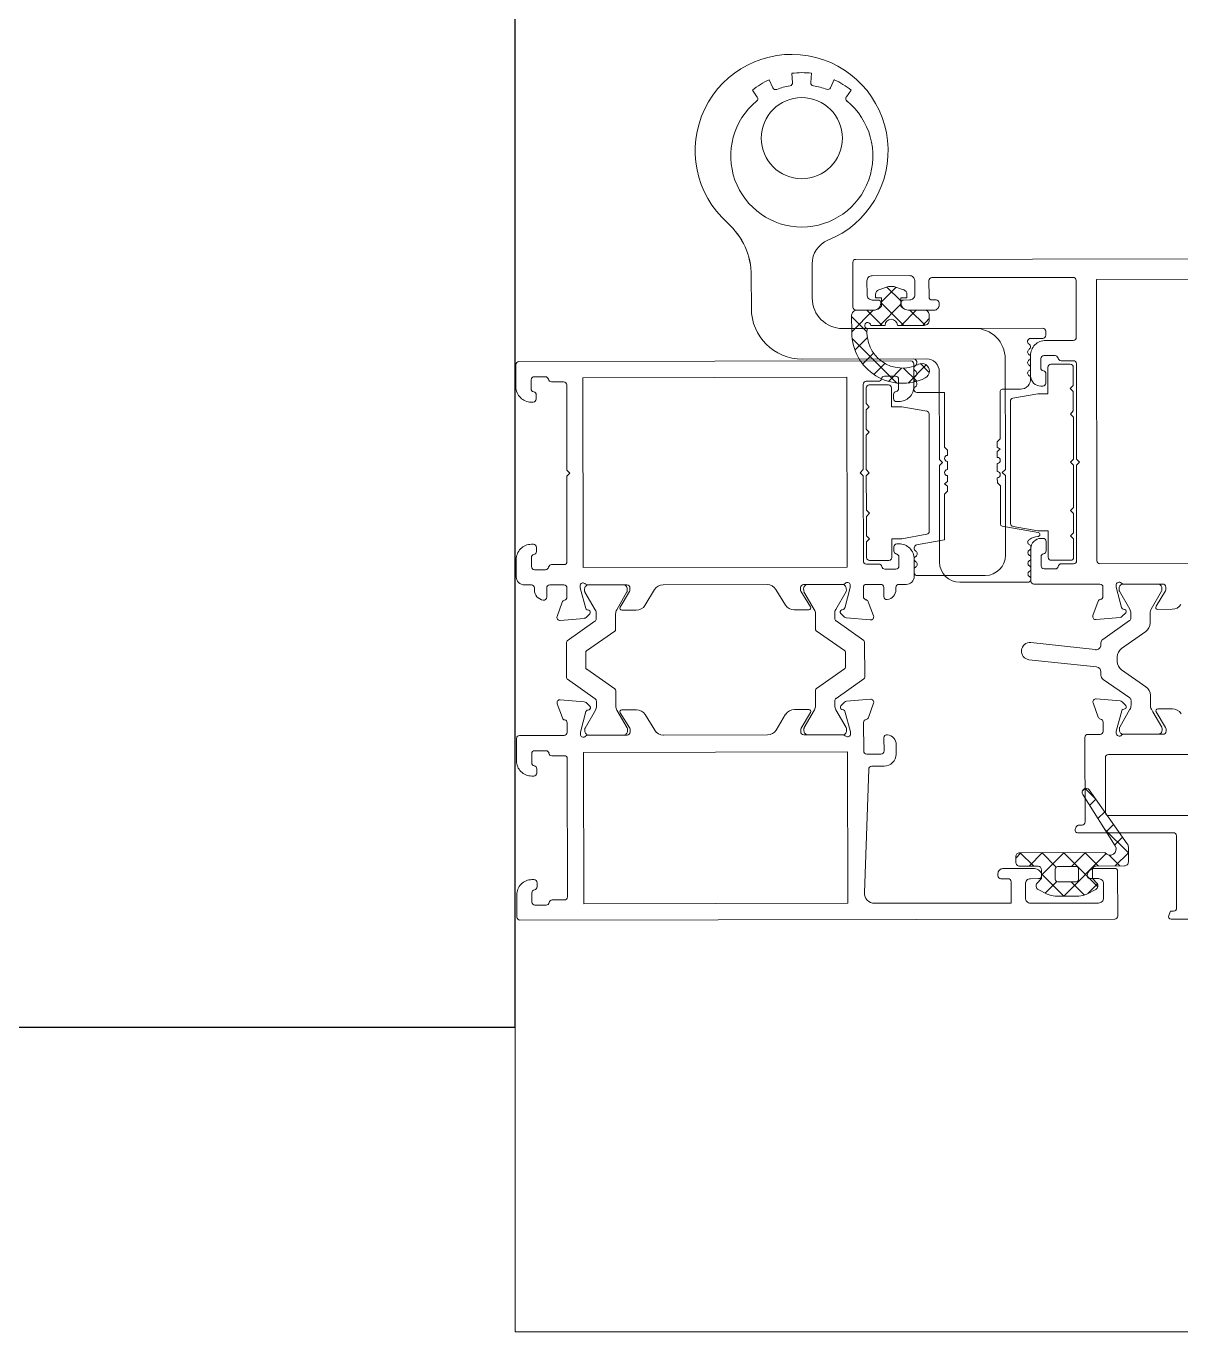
# Model space of a CAD drawing. Header units: centimetres. Extents: x 118932 to 154602, y -32682 to -23521.
# Drawn here: x 138415.72 to 138427.09, y -25117.33 to -25104.47 of the extents above; entities that cross this region are included whole.
import ezdxf

# ---------------------------------------------------------------- set-up
doc = ezdxf.new("R2010")
doc.units = ezdxf.units.CM
doc.header["$LTSCALE"] = 50
doc.header["$MEASUREMENT"] = 0
for name, color, linetype, lineweight, true_color in [('GEN_02_TF_Pencere', 7, 'Continuous', 9, 0x6093ac), ('GEN_05_ML_Mermer', 7, 'Continuous', 9, 0x9d8692), ('KALACAK DUVARLAR', 7, 'Continuous', 30, 0x005387)]:
    doc.layers.add(name, color=color, linetype=linetype, lineweight=lineweight, true_color=true_color)

# ---------------------------------------------------------------- blocks, each defined once
blk = doc.blocks.new('YIKILACAK DUVARLAR LEVEL 0 D BLOK')
at = {"layer": 'KALACAK DUVARLAR', "elevation": 0}
blk.add_lwpolyline([(27.185, 36.377), (27.185, 51.377), (-352.297, 51.377), (-352.297, 36.377)], close=True, dxfattribs=at)
blk = doc.blocks.new('P12')
at = {"layer": 'GEN_02_TF_Pencere', "ltscale": 0.5, "extrusion": (0, 0, -1)}
for p, q in [((63382.366, 12336.415, 0), (63374.521, 12336.403, 0)), ((63382.366, 12336.415, 0), (63382.366, 12336.415, 0)), ((63388.78, 12336.426, 0), (63382.921, 12336.416, 0)), ((63388.78, 12336.426, 0), (63388.78, 12336.426, 0)), ((63388.811, 12336.177, 0), (63388.81, 12336.396, 0)), ((63382.312, 12335.595, 0), (63382.311, 12336.307, 0)), ((63382.341, 12336.337, 0), (63382.371, 12336.337, 0)), ((63382.371, 12336.337, 0), (63382.389, 12336.381, 0)), ((63382.891, 12336.386, 0), (63382.892, 12335.946, 0)), ((63385.551, 12336.26, 0), (63388.151, 12336.265, 0)), ((63388.151, 12336.265, 0), (63388.153, 12334.775, 0)), ((63388.52, 12336.277, 0), (63388.63, 12336.277, 0)), ((63383.422, 12336.188, 0), (63383.007, 12335.772, 0)), ((63383.031, 12336.066, 0), (63383.031, 12336.206, 0)), ((63383.081, 12336.257, 0), (63383.751, 12336.258, 0)), ((63383.185, 12336.163, 0), (63383.091, 12336.068, 0)), ((63383.108, 12336.123, 0), (63383.196, 12336.169, 0)), ((63383.351, 12336.048, 0), (63383.22, 12336.179, 0)), ((63383.276, 12336.188, 0), (63383.506, 12336.188, 0)), ((63383.641, 12335.971, 0), (63383.423, 12336.188, 0)), ((63383.605, 12336.159, 0), (63383.492, 12336.046, 0)), ((63383.585, 12336.169, 0), (63383.674, 12336.124, 0)), ((63383.801, 12336.208, 0), (63383.801, 12336.068, 0)), ((63383.941, 12336.258, 0), (63385.287, 12336.26, 0)), ((63383.941, 12336.048, 0), (63383.941, 12336.258, 0)), ((63385.387, 12336.156, 0), (63385.344, 12334.939, 0)), ((63385.551, 12336.26, 0), (63385.551, 12336.26, 0)), ((63385.553, 12334.77, 0), (63385.551, 12336.26, 0)), ((63388.313, 12334.837, 0), (63388.311, 12336.197, 0)), ((63388.341, 12336.227, 0), (63388.461, 12336.227, 0)), ((63388.661, 12336.247, 0), (63388.661, 12336.157, 0)), ((63383.161, 12336.017, 0), (63383.081, 12336.017, 0)), ((63383.426, 12335.761, 0), (63383.087, 12336.099, 0)), ((63383.137, 12336.018, 0), (63383.097, 12336.06, 0)), ((63383.141, 12335.928, 0), (63383.141, 12336.008, 0)), ((63383.276, 12336.023, 0), (63383.276, 12335.923, 0)), ((63383.481, 12336.048, 0), (63383.301, 12336.048, 0)), ((63383.506, 12335.923, 0), (63383.506, 12336.023, 0)), ((63383.641, 12336.009, 0), (63383.641, 12335.929, 0)), ((63383.685, 12336.061, 0), (63383.645, 12336.019, 0)), ((63383.751, 12336.018, 0), (63383.671, 12336.017, 0)), ((63384.041, 12336.018, 0), (63383.971, 12336.018, 0)), ((63388.611, 12336.098, 0), (63388.611, 12336.057, 0)), ((63388.641, 12336.027, 0), (63388.661, 12336.027, 0)), ((63382.915, 12335.892, 0), (63382.786, 12335.763, 0)), ((63382.826, 12335.892, 0), (63383.106, 12335.893, 0)), ((63382.976, 12335.786, 0), (63382.87, 12335.892, 0)), ((63382.922, 12335.916, 0), (63383.122, 12335.917, 0)), ((63383.214, 12335.761, 0), (63383.082, 12335.893, 0)), ((63383.345, 12335.898, 0), (63383.208, 12335.761, 0)), ((63383.301, 12335.898, 0), (63383.481, 12335.898, 0)), ((63383.301, 12335.898, 0), (63383.301, 12335.898, 0)), ((63383.641, 12335.983, 0), (63383.432, 12335.774, 0)), ((63383.638, 12335.761, 0), (63383.496, 12335.903, 0)), ((63383.764, 12335.894, 0), (63383.632, 12335.761, 0)), ((63383.676, 12335.894, 0), (63383.856, 12335.894, 0)), ((63383.712, 12335.918, 0), (63384.022, 12335.918, 0)), ((63383.851, 12335.762, 0), (63383.718, 12335.894, 0)), ((63384.071, 12335.968, 0), (63384.071, 12335.988, 0)), ((63382.786, 12335.707, 0), (63382.786, 12335.852, 0)), ((63383.021, 12335.53, 0), (63382.786, 12335.764, 0)), ((63383.856, 12335.762, 0), (63383.017, 12335.76, 0)), ((63383.432, 12335.774, 0), (63383.42, 12335.761, 0)), ((63383.896, 12335.814, 0), (63383.844, 12335.762, 0)), ((63383.856, 12335.762, 0), (63383.856, 12335.762, 0)), ((63383.896, 12335.854, 0), (63383.896, 12335.802, 0)), ((63383.172, 12335.142, 0), (63382.798, 12335.675, 0)), ((63382.922, 12335.686, 0), (63382.845, 12335.609, 0)), ((63382.917, 12335.694, 0), (63383.236, 12335.19, 0)), ((63383.287, 12335.567, 0), (63382.342, 12335.565, 0)), ((63383.004, 12335.556, 0), (63382.932, 12335.484, 0)), ((63383.3, 12335.507, 0), (63383.31, 12335.532, 0)), ((63382.142, 12335.395, 0), (63382.982, 12335.396, 0)), ((63383.012, 12335.366, 0), (63383.013, 12334.826, 0)), ((63383.086, 12335.426, 0), (63383.019, 12335.359, 0)), ((63383.214, 12334.627, 0), (63383.212, 12335.459, 0)), ((63383.242, 12335.489, 0), (63383.272, 12335.489, 0)), ((63383.168, 12335.296, 0), (63383.107, 12335.235, 0)), ((63383.211, 12335.129, 0), (63383.112, 12335.227, 0)), ((63383.241, 12335.156, 0), (63383.214, 12335.13, 0)), ((63388.613, 12334.977, 0), (63388.613, 12334.936, 0)), ((63388.662, 12335.007, 0), (63388.642, 12335.007, 0)), ((63385.314, 12334.91, 0), (63385.193, 12334.91, 0)), ((63388.663, 12334.877, 0), (63388.663, 12334.787, 0)), ((63388.813, 12334.637, 0), (63388.813, 12334.857, 0)), ((63382.983, 12334.796, 0), (63377.423, 12334.788, 0)), ((63385.073, 12334.79, 0), (63385.073, 12334.699, 0)), ((63385.194, 12334.63, 0), (63385.193, 12334.76, 0)), ((63385.223, 12334.79, 0), (63385.363, 12334.79, 0)), ((63385.393, 12334.76, 0), (63385.394, 12334.479, 0)), ((63388.153, 12334.775, 0), (63385.553, 12334.77, 0)), ((63388.464, 12334.807, 0), (63388.343, 12334.807, 0)), ((63388.633, 12334.757, 0), (63388.523, 12334.757, 0)), ((63382.445, 12334.596, 0), (63382.832, 12334.596, 0)), ((63382.495, 12334.596, 0), (63382.835, 12334.596, 0)), ((63383.065, 12334.597, 0), (63383.184, 12334.597, 0)), ((63385.524, 12334.57, 0), (63385.524, 12334.6, 0)), ((63385.597, 12334.601, 0), (63385.984, 12334.601, 0)), ((63385.602, 12334.601, 0), (63385.942, 12334.601, 0)), ((63386.341, 12334.602, 0), (63387.367, 12334.603, 0)), ((63387.724, 12334.604, 0), (63388.111, 12334.604, 0)), ((63387.76, 12334.604, 0), (63388.1, 12334.604, 0)), ((63388.184, 12334.605, 0), (63388.184, 12334.575, 0)), ((63388.344, 12334.607, 0), (63388.783, 12334.607, 0)), ((63382.415, 12334.544, 0), (63382.415, 12334.565, 0)), ((63382.513, 12334.376, 0), (63382.42, 12334.528, 0)), ((63382.455, 12334.535, 0), (63382.455, 12334.556, 0)), ((63382.545, 12334.375, 0), (63382.458, 12334.525, 0)), ((63382.872, 12334.526, 0), (63382.771, 12334.349, 0)), ((63382.905, 12334.566, 0), (63382.851, 12334.364, 0)), ((63382.875, 12334.556, 0), (63382.875, 12334.536, 0)), ((63382.905, 12334.584, 0), (63382.905, 12334.566, 0)), ((63383.035, 12334.475, 0), (63383.035, 12334.566, 0)), ((63385.578, 12334.368, 0), (63385.524, 12334.57, 0)), ((63385.562, 12334.54, 0), (63385.562, 12334.56, 0)), ((63385.667, 12334.354, 0), (63385.565, 12334.53, 0)), ((63385.98, 12334.53, 0), (63385.878, 12334.354, 0)), ((63386.009, 12334.534, 0), (63385.917, 12334.381, 0)), ((63385.982, 12334.561, 0), (63385.982, 12334.54, 0)), ((63386.014, 12334.571, 0), (63386.014, 12334.55, 0)), ((63386.162, 12334.399, 0), (63386.256, 12334.554, 0)), ((63387.452, 12334.556, 0), (63387.546, 12334.401, 0)), ((63387.694, 12334.552, 0), (63387.694, 12334.574, 0)), ((63387.791, 12334.384, 0), (63387.698, 12334.537, 0)), ((63387.72, 12334.543, 0), (63387.72, 12334.564, 0)), ((63387.825, 12334.357, 0), (63387.723, 12334.533, 0)), ((63388.137, 12334.534, 0), (63388.036, 12334.358, 0)), ((63388.184, 12334.575, 0), (63388.13, 12334.372, 0)), ((63388.14, 12334.565, 0), (63388.14, 12334.544, 0)), ((63388.314, 12334.484, 0), (63388.314, 12334.577, 0)), ((63382.353, 12334.345, 0), (63382.496, 12334.346, 0)), ((63382.56, 12334.349, 0), (63382.545, 12334.375, 0)), ((63382.837, 12334.35, 0), (63382.821, 12334.345, 0)), ((63383.134, 12334.287, 0), (63383.083, 12334.427, 0)), ((63385.347, 12334.43, 0), (63385.296, 12334.29, 0)), ((63385.609, 12334.35, 0), (63385.592, 12334.354, 0)), ((63385.934, 12334.351, 0), (63386.076, 12334.351, 0)), ((63387.632, 12334.354, 0), (63387.774, 12334.354, 0)), ((63388.116, 12334.358, 0), (63388.099, 12334.354, 0)), ((63388.412, 12334.295, 0), (63388.361, 12334.435, 0)), ((63382.57, 12334.211, 0), (63382.57, 12334.309, 0)), ((63382.76, 12334.309, 0), (63382.76, 12334.262, 0)), ((63382.773, 12334.237, 0), (63383.034, 12334.055, 0)), ((63382.812, 12334.312, 0), (63382.848, 12334.276, 0)), ((63382.867, 12334.267, 0), (63383.103, 12334.247, 0)), ((63385.327, 12334.25, 0), (63385.563, 12334.271, 0)), ((63385.392, 12334.05, 0), (63385.665, 12334.242, 0)), ((63385.582, 12334.28, 0), (63385.618, 12334.316, 0)), ((63385.678, 12334.266, 0), (63385.678, 12334.314, 0)), ((63385.868, 12334.314, 0), (63385.868, 12334.162, 0)), ((63387.836, 12334.166, 0), (63387.835, 12334.317, 0)), ((63388.025, 12334.318, 0), (63388.026, 12334.27, 0)), ((63388.038, 12334.245, 0), (63388.312, 12334.054, 0)), ((63388.038, 12334.245, 0), (63388.038, 12334.245, 0)), ((63388.09, 12334.32, 0), (63388.127, 12334.284, 0)), ((63388.145, 12334.275, 0), (63388.382, 12334.255, 0)), ((63382.853, 12333.961, 0), (63382.613, 12334.129, 0)), ((63385.859, 12334.146, 0), (63385.582, 12333.951, 0)), ((63388.122, 12333.955, 0), (63387.844, 12334.149, 0)), ((63383.056, 12334.014, 0), (63383.056, 12333.982, 0)), ((63385.384, 12333.687, 0), (63385.383, 12334.033, 0)), ((63388.321, 12334.038, 0), (63388.321, 12333.692, 0)), ((63382.896, 12333.833, 0), (63382.896, 12333.879, 0)), ((63383.1, 12333.933, 0), (63383.766, 12333.861, 0)), ((63385.573, 12333.935, 0), (63385.574, 12333.786, 0)), ((63388.131, 12333.79, 0), (63388.131, 12333.939, 0)), ((63382.614, 12333.583, 0), (63382.854, 12333.751, 0)), ((63382.854, 12333.751, 0), (63382.854, 12333.751, 0)), ((63383.056, 12333.712, 0), (63383.056, 12333.694, 0)), ((63383.747, 12333.693, 0), (63383.112, 12333.762, 0)), ((63385.582, 12333.77, 0), (63385.86, 12333.576, 0)), ((63387.845, 12333.579, 0), (63388.123, 12333.774, 0)), ((63383.039, 12333.662, 0), (63382.774, 12333.475, 0)), ((63385.392, 12333.671, 0), (63385.384, 12333.687, 0)), ((63385.384, 12333.687, 0), (63385.384, 12333.687, 0)), ((63385.666, 12333.48, 0), (63385.392, 12333.671, 0)), ((63387.837, 12333.411, 0), (63387.837, 12333.563, 0)), ((63388.313, 12333.675, 0), (63388.04, 12333.483, 0)), ((63382.572, 12333.402, 0), (63382.572, 12333.501, 0)), ((63382.762, 12333.451, 0), (63382.762, 12333.403, 0)), ((63382.85, 12333.437, 0), (63382.813, 12333.4, 0)), ((63383.104, 12333.466, 0), (63382.868, 12333.445, 0)), ((63385.564, 12333.45, 0), (63385.328, 12333.47, 0)), ((63385.619, 12333.405, 0), (63385.583, 12333.441, 0)), ((63385.679, 12333.407, 0), (63385.679, 12333.455, 0)), ((63385.869, 12333.559, 0), (63385.869, 12333.408, 0)), ((63388.027, 12333.459, 0), (63388.027, 12333.411, 0)), ((63388.128, 12333.445, 0), (63388.092, 12333.409, 0)), ((63388.383, 12333.475, 0), (63388.147, 12333.454, 0)), ((63388.363, 12333.295, 0), (63388.414, 12333.435, 0)), ((63382.497, 12333.366, 0), (63382.355, 12333.365, 0)), ((63382.422, 12333.183, 0), (63382.514, 12333.335, 0)), ((63382.46, 12333.186, 0), (63382.561, 12333.362, 0)), ((63382.773, 12333.363, 0), (63382.874, 12333.187, 0)), ((63382.822, 12333.367, 0), (63382.839, 12333.362, 0)), ((63382.853, 12333.348, 0), (63382.907, 12333.146, 0)), ((63383.084, 12333.286, 0), (63383.135, 12333.426, 0)), ((63385.297, 12333.43, 0), (63385.348, 12333.29, 0)), ((63385.526, 12333.15, 0), (63385.58, 12333.353, 0)), ((63385.567, 12333.191, 0), (63385.668, 12333.367, 0)), ((63385.594, 12333.367, 0), (63385.61, 12333.371, 0)), ((63385.88, 12333.368, 0), (63385.982, 12333.192, 0)), ((63385.918, 12333.341, 0), (63386.011, 12333.188, 0)), ((63386.078, 12333.371, 0), (63385.935, 12333.371, 0)), ((63386.258, 12333.169, 0), (63386.163, 12333.323, 0)), ((63387.548, 12333.326, 0), (63387.454, 12333.171, 0)), ((63387.776, 12333.374, 0), (63387.633, 12333.374, 0)), ((63387.7, 12333.191, 0), (63387.793, 12333.344, 0)), ((63387.725, 12333.194, 0), (63387.826, 12333.371, 0)), ((63388.038, 12333.371, 0), (63388.14, 12333.195, 0)), ((63388.101, 12333.375, 0), (63388.117, 12333.371, 0)), ((63388.131, 12333.357, 0), (63388.186, 12333.155, 0)), ((63382.457, 12333.156, 0), (63382.457, 12333.176, 0)), ((63382.877, 12333.177, 0), (63382.877, 12333.156, 0)), ((63383.037, 12333.146, 0), (63383.037, 12333.237, 0)), ((63385.196, 12333.15, 0), (63385.196, 12333.24, 0)), ((63385.396, 12333.241, 0), (63385.396, 12333.15, 0)), ((63385.565, 12333.16, 0), (63385.564, 12333.181, 0)), ((63385.984, 12333.182, 0), (63385.985, 12333.161, 0)), ((63387.696, 12333.154, 0), (63387.696, 12333.175, 0)), ((63387.722, 12333.164, 0), (63387.722, 12333.184, 0)), ((63388.142, 12333.185, 0), (63388.142, 12333.165, 0)), ((63388.316, 12333.155, 0), (63388.316, 12333.246, 0)), ((63388.516, 12333.245, 0), (63388.516, 12333.155, 0)), ((63388.636, 12333.155, 0), (63388.636, 12333.176, 0)), ((63382.417, 12333.145, 0), (63382.417, 12333.167, 0)), ((63382.834, 12333.116, 0), (63382.447, 12333.116, 0)), ((63382.837, 12333.116, 0), (63382.497, 12333.116, 0)), ((63382.907, 12333.146, 0), (63382.907, 12333.128, 0)), ((63383.716, 12333.118, 0), (63383.067, 12333.117, 0)), ((63383.747, 12332.768, 0), (63383.746, 12333.088, 0)), ((63384.446, 12333.099, 0), (63383.776, 12333.098, 0)), ((63385.046, 12333.12, 0), (63384.976, 12333.12, 0)), ((63385.076, 12333.17, 0), (63385.076, 12333.15, 0)), ((63385.366, 12333.12, 0), (63385.226, 12333.12, 0)), ((63385.526, 12333.12, 0), (63385.526, 12333.15, 0)), ((63385.986, 12333.121, 0), (63385.599, 12333.121, 0)), ((63385.945, 12333.121, 0), (63385.605, 12333.121, 0)), ((63386.016, 12333.173, 0), (63386.016, 12333.151, 0)), ((63387.369, 12333.123, 0), (63386.343, 12333.122, 0)), ((63388.113, 12333.124, 0), (63387.726, 12333.124, 0)), ((63388.102, 12333.124, 0), (63387.762, 12333.124, 0)), ((63388.186, 12333.155, 0), (63388.186, 12333.125, 0)), ((63388.486, 12333.125, 0), (63388.346, 12333.125, 0)), ((63388.736, 12333.125, 0), (63388.666, 12333.125, 0)), ((63383.506, 12332.967, 0), (63383.616, 12332.967, 0)), ((63383.646, 12332.937, 0), (63383.646, 12332.847, 0)), ((63384.866, 12333.033, 0), (63384.196, 12333.032, 0)), ((63384.896, 12333.039, 0), (63384.896, 12332.869, 0)), ((63384.896, 12332.973, 0), (63384.896, 12333.003, 0)), ((63385.046, 12332.85, 0), (63385.046, 12332.94, 0)), ((63385.076, 12332.97, 0), (63385.186, 12332.97, 0)), ((63385.245, 12332.92, 0), (63385.366, 12332.92, 0)), ((63385.556, 12332.95, 0), (63388.156, 12332.955, 0)), ((63385.559, 12331.08, 0), (63385.556, 12332.95, 0)), ((63388.156, 12332.955, 0), (63388.159, 12331.085, 0)), ((63388.346, 12332.925, 0), (63388.467, 12332.925, 0)), ((63388.526, 12332.975, 0), (63388.636, 12332.975, 0)), ((63388.666, 12332.945, 0), (63388.666, 12332.855, 0)), ((63388.816, 12332.876, 0), (63388.816, 12333.046, 0)), ((63377.226, 12332.907, 0), (63383.066, 12332.917, 0)), ((63383.096, 12332.887, 0), (63383.101, 12330.117, 0)), ((63383.298, 12331.947, 0), (63383.296, 12332.887, 0)), ((63383.326, 12332.917, 0), (63383.447, 12332.917, 0)), ((63383.327, 12332.672, 0), (63383.326, 12332.852, 0)), ((63383.356, 12332.882, 0), (63383.546, 12332.882, 0)), ((63383.576, 12332.852, 0), (63383.577, 12332.592, 0)), ((63383.996, 12332.831, 0), (63383.998, 12332.048, 0)), ((63384.648, 12331.949, 0), (63384.646, 12332.899, 0)), ((63385.097, 12332.75, 0), (63385.096, 12332.791, 0)), ((63385.117, 12332.67, 0), (63385.116, 12332.855, 0)), ((63385.146, 12332.885, 0), (63385.336, 12332.885, 0)), ((63385.366, 12332.855, 0), (63385.367, 12332.7, 0)), ((63385.396, 12332.89, 0), (63385.398, 12332.05, 0)), ((63388.318, 12332.055, 0), (63388.316, 12332.895, 0)), ((63388.616, 12332.796, 0), (63388.617, 12332.755, 0)), ((63383.357, 12332.642, 0), (63383.327, 12332.672, 0)), ((63383.596, 12332.788, 0), (63383.597, 12332.697, 0)), ((63383.627, 12332.667, 0), (63383.647, 12332.667, 0)), ((63384.597, 12332.682, 0), (63384.872, 12332.731, 0)), ((63384.597, 12332.231, 0), (63384.597, 12332.682, 0)), ((63384.771, 12332.626, 0), (63385.017, 12332.67, 0)), ((63384.896, 12332.761, 0), (63384.896, 12332.766, 0)), ((63385.017, 12332.67, 0), (63385.117, 12332.67, 0)), ((63385.047, 12332.72, 0), (63385.067, 12332.72, 0)), ((63385.367, 12332.7, 0), (63385.337, 12332.67, 0)), ((63385.337, 12332.67, 0), (63385.367, 12332.64, 0)), ((63388.647, 12332.725, 0), (63388.667, 12332.725, 0)), ((63383.327, 12332.612, 0), (63383.357, 12332.642, 0)), ((63383.327, 12332.422, 0), (63383.327, 12332.612, 0)), ((63383.577, 12332.592, 0), (63383.677, 12332.593, 0)), ((63383.675, 12332.608, 0), (63384.03, 12332.546, 0)), ((63383.677, 12332.593, 0), (63383.922, 12332.55, 0)), ((63384.749, 12331.442, 0), (63384.747, 12332.597, 0)), ((63385.367, 12332.64, 0), (63385.367, 12332.45, 0)), ((63383.357, 12332.392, 0), (63383.327, 12332.422, 0)), ((63383.947, 12332.52, 0), (63383.948, 12331.918, 0)), ((63384.047, 12332.526, 0), (63384.047, 12332.149, 0)), ((63385.367, 12332.45, 0), (63385.337, 12332.42, 0)), ((63385.337, 12332.42, 0), (63385.367, 12332.39, 0)), ((63383.327, 12332.362, 0), (63383.357, 12332.392, 0)), ((63383.328, 12331.947, 0), (63383.327, 12332.362, 0)), ((63385.367, 12332.39, 0), (63385.368, 12332.05, 0)), ((63384.047, 12332.149, 0), (63384.077, 12332.119, 0)), ((63384.567, 12332.201, 0), (63384.597, 12332.231, 0)), ((63384.567, 12332.151, 0), (63384.567, 12332.201, 0)), ((63384.597, 12332.129, 0), (63384.567, 12332.151, 0)), ((63383.998, 12332.048, 0), (63384.028, 12332.018, 0)), ((63384.028, 12332.018, 0), (63383.998, 12331.988, 0)), ((63384.077, 12332.119, 0), (63384.078, 12332.069, 0)), ((63384.567, 12332.107, 0), (63384.597, 12332.129, 0)), ((63384.568, 12332.049, 0), (63384.567, 12332.107, 0)), ((63385.368, 12332.05, 0), (63385.338, 12332.02, 0)), ((63385.338, 12332.02, 0), (63385.368, 12331.99, 0)), ((63385.398, 12332.05, 0), (63385.428, 12332.02, 0)), ((63385.428, 12332.02, 0), (63385.398, 12331.99, 0)), ((63388.288, 12332.025, 0), (63388.318, 12332.055, 0)), ((63388.318, 12331.995, 0), (63388.288, 12332.025, 0)), ((63383.268, 12331.917, 0), (63383.298, 12331.947, 0)), ((63383.298, 12331.887, 0), (63383.268, 12331.917, 0)), ((63383.358, 12331.917, 0), (63383.328, 12331.947, 0)), ((63383.328, 12331.887, 0), (63383.358, 12331.917, 0)), ((63383.948, 12331.918, 0), (63383.949, 12331.316, 0)), ((63383.998, 12331.988, 0), (63383.999, 12330.898, 0)), ((63384.078, 12332.009, 0), (63384.078, 12331.929, 0)), ((63384.568, 12331.909, 0), (63384.568, 12331.989, 0)), ((63384.618, 12331.919, 0), (63384.648, 12331.949, 0)), ((63384.648, 12331.889, 0), (63384.618, 12331.919, 0)), ((63385.368, 12331.99, 0), (63385.368, 12331.65, 0)), ((63385.398, 12331.99, 0), (63385.399, 12331.15, 0)), ((63388.319, 12331.155, 0), (63388.318, 12331.995, 0)), ((63383.299, 12330.947, 0), (63383.298, 12331.887, 0)), ((63383.328, 12331.472, 0), (63383.328, 12331.887, 0)), ((63384.078, 12331.811, 0), (63384.048, 12331.789, 0)), ((63384.048, 12331.789, 0), (63384.078, 12331.767, 0)), ((63384.078, 12331.869, 0), (63384.078, 12331.811, 0)), ((63384.078, 12331.767, 0), (63384.078, 12331.717, 0)), ((63384.568, 12331.799, 0), (63384.568, 12331.849, 0)), ((63384.598, 12331.769, 0), (63384.568, 12331.799, 0)), ((63384.599, 12331.229, 0), (63384.598, 12331.769, 0)), ((63384.649, 12331.024, 0), (63384.648, 12331.889, 0)), ((63384.078, 12331.717, 0), (63384.048, 12331.687, 0)), ((63384.048, 12331.687, 0), (63384.049, 12331.218, 0)), ((63385.368, 12331.65, 0), (63385.338, 12331.62, 0)), ((63385.338, 12331.62, 0), (63385.368, 12331.59, 0)), ((63385.368, 12331.59, 0), (63385.369, 12331.4, 0)), ((63383.358, 12331.442, 0), (63383.328, 12331.472, 0)), ((63383.329, 12331.412, 0), (63383.358, 12331.442, 0)), ((63383.329, 12331.222, 0), (63383.329, 12331.412, 0)), ((63385.019, 12331.37, 0), (63384.773, 12331.413, 0)), ((63385.369, 12331.4, 0), (63385.339, 12331.37, 0)), ((63383.924, 12331.286, 0), (63383.679, 12331.243, 0)), ((63385.119, 12331.37, 0), (63385.019, 12331.37, 0)), ((63385.069, 12331.32, 0), (63385.049, 12331.32, 0)), ((63385.099, 12331.249, 0), (63385.099, 12331.29, 0)), ((63385.119, 12331.185, 0), (63385.119, 12331.37, 0)), ((63385.339, 12331.37, 0), (63385.369, 12331.34, 0)), ((63385.369, 12331.34, 0), (63385.369, 12331.185, 0)), ((63388.619, 12331.295, 0), (63388.619, 12331.254, 0)), ((63388.669, 12331.325, 0), (63388.649, 12331.325, 0)), ((63383.359, 12331.192, 0), (63383.329, 12331.222, 0)), ((63383.329, 12331.162, 0), (63383.359, 12331.192, 0)), ((63383.329, 12330.982, 0), (63383.329, 12331.162, 0)), ((63383.679, 12331.243, 0), (63383.579, 12331.242, 0)), ((63383.579, 12331.242, 0), (63383.579, 12330.982, 0)), ((63383.599, 12331.137, 0), (63383.599, 12331.047, 0)), ((63383.649, 12331.167, 0), (63383.629, 12331.167, 0)), ((63384.029, 12331.198, 0), (63383.849, 12331.198, 0)), ((63384.869, 12331.229, 0), (63384.599, 12331.229, 0)), ((63384.899, 12331.169, 0), (63384.899, 12330.949, 0)), ((63385.049, 12331.1, 0), (63385.049, 12331.19, 0)), ((63385.339, 12331.155, 0), (63385.149, 12331.155, 0)), ((63385.369, 12331.12, 0), (63385.248, 12331.12, 0)), ((63388.47, 12331.125, 0), (63388.349, 12331.125, 0)), ((63388.669, 12331.195, 0), (63388.669, 12331.105, 0)), ((63388.819, 12330.956, 0), (63388.819, 12331.176, 0)), ((63383.75, 12330.868, 0), (63383.749, 12331.068, 0)), ((63385.189, 12331.07, 0), (63385.079, 12331.07, 0)), ((63388.159, 12331.085, 0), (63385.559, 12331.08, 0)), ((63388.159, 12331.085, 0), (63388.159, 12331.085, 0)), ((63388.639, 12331.075, 0), (63388.529, 12331.075, 0)), ((63383.45, 12330.917, 0), (63383.329, 12330.917, 0)), ((63383.549, 12330.952, 0), (63383.359, 12330.952, 0)), ((63383.62, 12330.867, 0), (63383.51, 12330.867, 0)), ((63383.649, 12330.987, 0), (63383.649, 12330.897, 0)), ((63385.999, 12330.901, 0), (63384.774, 12330.899, 0)), ((63385.999, 12330.901, 0), (63384.906, 12330.9, 0)), ((63384.929, 12330.919, 0), (63388.789, 12330.926, 0)), ((63384.929, 12330.919, 0), (63384.929, 12330.919, 0)), ((63383.301, 12330.127, 0), (63383.3, 12330.687, 0)), ((63383.33, 12330.717, 0), (63383.6, 12330.717, 0)), ((63383.6, 12330.667, 0), (63383.6, 12330.627, 0)), ((63383.75, 12330.698, 0), (63383.63, 12330.697, 0)), ((63385.6, 12330.601, 0), (63383.63, 12330.597, 0)), ((63384.3, 12330.599, 0), (63385.6, 12330.601, 0)), ((63384.65, 12330.369, 0), (63384.65, 12330.349, 0)), ((63384.955, 12330.419, 0), (63384.7, 12330.419, 0)), ((63385.025, 12330.345, 0), (63385.025, 12330.35, 0)), ((63385.225, 12330.35, 0), (63385.225, 12330.345, 0)), ((63385.47, 12330.42, 0), (63385.295, 12330.42, 0)), ((63385.501, 12329.95, 0), (63385.5, 12330.39, 0)), ((63386.501, 12330.082, 0), (63386.5, 12330.402, 0)), ((63386.5, 12330.402, 0), (63386.501, 12330.082, 0)), ((63384.68, 12330.319, 0), (63384.72, 12330.319, 0)), ((63384.75, 12330.289, 0), (63384.751, 12330.129, 0)), ((63384.891, 12330.129, 0), (63384.89, 12330.269, 0)), ((63384.94, 12330.319, 0), (63385, 12330.32, 0)), ((63385.25, 12330.32, 0), (63385.31, 12330.32, 0)), ((63385.36, 12330.27, 0), (63385.361, 12330.13, 0)), ((63385.9, 12330.301, 0), (63385.901, 12329.963, 0)), ((63385.9, 12330.301, 0), (63385.901, 12329.963, 0)), ((63383.101, 12330.117, 0), (63377.151, 12330.107, 0)), ((63383.101, 12330.117, 0), (63383.101, 12330.117, 0)), ((63384.721, 12330.099, 0), (63383.331, 12330.097, 0)), ((63385.311, 12330.08, 0), (63384.941, 12330.079, 0)), ((63377.201, 12329.907, 0), (63385.471, 12329.92, 0)), ((63385.564, 12328.32, 0), (63385.518, 12328.253, 0)), ((63386.49, 12328.255, 0), (63386.443, 12328.321, 0)), ((63385.683, 12328.15, 0), (63385.72, 12328.23, 0)), ((63385.914, 12328.178, 0), (63385.906, 12328.087, 0)), ((63386.102, 12328.088, 0), (63386.094, 12328.179, 0)), ((63386.287, 12328.231, 0), (63386.324, 12328.151, 0))]:
    blk.add_line(p, q, dxfattribs=at)
at = {"layer": 'GEN_02_TF_Pencere', "ltscale": 0.5}
for p, q in [((63384.955, 12331.137, 0), (63384.778, 12330.959, 0)), ((63385.002, 12330.99, 0), (63384.871, 12331.12, 0)), ((63385.15, 12331.121, 0), (63385.02, 12330.99, 0)), ((63385.508, 12330.697, 0), (63385.067, 12331.137, 0)), ((63384.833, 12330.946, 0), (63384.747, 12331.032, 0)), ((63385.294, 12331.053, 0), (63385.186, 12330.944, 0)), ((63385.404, 12330.95, 0), (63385.297, 12330.843, 0)), ((63385.48, 12330.814, 0), (63385.358, 12330.691, 0)), ((63385.511, 12330.633, 0), (63385.299, 12330.419, 0)), ((63385.512, 12330.482, 0), (63385.361, 12330.632, 0)), ((63385.512, 12330.47, 0), (63385.511, 12330.641, 0)), ((63385.511, 12330.641, 0), (63385.511, 12330.641, 0)), ((63384.812, 12330.569, 0), (63384.747, 12330.503, 0)), ((63384.747, 12330.519, 0), (63384.747, 12330.469, 0)), ((63384.938, 12330.419, 0), (63384.788, 12330.568, 0)), ((63385.062, 12330.569, 0), (63384.797, 12330.569, 0)), ((63385.024, 12330.569, 0), (63384.875, 12330.419, 0)), ((63385.217, 12330.352, 0), (63384.999, 12330.569, 0)), ((63385.236, 12330.569, 0), (63385.027, 12330.36, 0)), ((63385.324, 12330.57, 0), (63385.182, 12330.569, 0)), ((63385.362, 12330.42, 0), (63385.212, 12330.569, 0)), ((63384.797, 12330.419, 0), (63384.947, 12330.419, 0)), ((63385.027, 12330.379, 0), (63385.027, 12330.299, 0)), ((63385.217, 12330.299, 0), (63385.217, 12330.379, 0)), ((63385.297, 12330.419, 0), (63385.462, 12330.42, 0)), ((63385.027, 12330.299, 0), (63384.967, 12330.299, 0)), ((63384.967, 12330.299, 0), (63384.967, 12330.265, 0)), ((63385.165, 12330.192, 0), (63385.027, 12330.329, 0)), ((63385.217, 12330.338, 0), (63385.074, 12330.194, 0)), ((63385.15, 12330.187, 0), (63385.243, 12330.218, 0)), ((63385.277, 12330.299, 0), (63385.217, 12330.299, 0)), ((63385.277, 12330.292, 0), (63385.27, 12330.299, 0)), ((63385.277, 12330.266, 0), (63385.277, 12330.299, 0)), ((63385.002, 12330.218, 0), (63385.095, 12330.187, 0)), ((63385.103, 12330.185, 0), (63385.143, 12330.185, 0))]:
    blk.add_line(p, q, dxfattribs=at)
at = {"layer": 'GEN_02_TF_Pencere', "ltscale": 0.5, "extrusion": (0, 0, -1)}
blk.add_circle((-63386.003, 12328.726, 0), 0.4, dxfattribs=at)
for centre, radius, start, end in [((-63382.366, 12336.39, 0), 0.025, 89.9098, 202.5297), ((-63382.921, 12336.386, 0), 0.03, 359.9097, 89.9098), ((-63388.78, 12336.396, 0), 0.03, 89.9097, 179.9098), ((-63382.341, 12336.307, 0), 0.03, 359.9097, 89.9098), ((-63388.52, 12336.248, 0), 0.0295, 8.5966, 90.8154), ((-63388.631, 12336.247, 0), 0.03, 89.9097, 179.9098), ((-63383.081, 12336.207, 0), 0.05, 359.9097, 89.9098), ((-63383.276, 12336.013, 0), 0.175, 62.8661, 89.9097), ((-63383.506, 12336.013, 0), 0.175, 89.9097, 116.9534), ((-63383.751, 12336.208, 0), 0.05, 89.9097, 179.9098), ((-63385.287, 12336.16, 0), 0.1, 89.9097, 182.0956), ((-63388.341, 12336.197, 0), 0.03, 359.9097, 89.9098), ((-63388.461, 12336.257, 0), 0.03, 189.5038, 269.9097), ((-63388.632, 12336.156, 0), 0.0286, 177.4393, 262.7877), ((-63388.661, 12336.177, 0), 0.15, 179.9097, 269.9098), ((-63383.081, 12336.067, 0), 0.05, 269.9097, 359.9098), ((-63383.126, 12336.088, 0), 0.04, 316.2967, 62.866), ((-63383.126, 12336.008, 0), 0.015, 137.7405, 179.9098), ((-63383.161, 12335.987, 0), 0.03, 89.9097, 179.9098), ((-63383.301, 12336.023, 0), 0.025, 359.9097, 89.9098), ((-63383.481, 12336.023, 0), 0.025, 89.9097, 179.9098), ((-63383.656, 12336.009, 0), 0.015, 359.9097, 42.0789), ((-63383.671, 12335.987, 0), 0.03, 359.9097, 89.9098), ((-63383.656, 12336.089, 0), 0.04, 116.9535, 223.5228), ((-63383.751, 12336.068, 0), 0.05, 179.9097, 269.9098), ((-63383.971, 12336.048, 0), 0.03, 269.9097, 359.9098), ((-63384.041, 12335.988, 0), 0.03, 89.9097, 179.9098), ((-63388.641, 12336.098, 0), 0.03, 359.9098, 80.3156), ((-63388.641, 12336.057, 0), 0.03, 269.9097, 359.9098), ((-63382.826, 12335.852, 0), 0.04, 359.9097, 89.9098), ((-63382.922, 12335.946, 0), 0.03, 269.9097, 359.9098), ((-63383.106, 12335.928, 0), 0.035, 179.9097, 269.9098), ((-63383.121, 12335.987, 0), 0.07, 179.9097, 269.9098), ((-63383.301, 12335.923, 0), 0.025, 269.9097, 359.9098), ((-63383.481, 12335.923, 0), 0.025, 179.9097, 269.9098), ((-63383.711, 12335.988, 0), 0.07, 269.9097, 359.9098), ((-63383.676, 12335.929, 0), 0.035, 269.9097, 359.9098), ((-63383.856, 12335.854, 0), 0.04, 89.9097, 179.9098), ((-63384.021, 12335.968, 0), 0.05, 179.9097, 269.9098), ((-63382.967, 12335.727, 0), 0.06, 326.9055, 146.0553), ((-63383.856, 12335.802, 0), 0.04, 179.9097, 269.9098), ((-63382.836, 12335.707, 0), 0.05, 319.8749, 359.9098), ((-63382.342, 12335.595, 0), 0.03, 269.9097, 359.9098), ((-63383.272, 12335.519, 0), 0.03, 202.5296, 269.9098), ((-63383.287, 12335.542, 0), 0.025, 89.9098, 202.5297), ((-63382.982, 12335.366, 0), 0.03, 89.9097, 179.9098), ((-63383.242, 12335.459, 0), 0.03, 359.9097, 89.9098), ((-63383.202, 12335.168, 0), 0.04, 146.9055, 319.8749), ((-63388.643, 12334.977, 0), 0.03, 359.9097, 89.9098), ((-63388.663, 12334.857, 0), 0.15, 89.9097, 179.9098), ((-63385.193, 12334.79, 0), 0.12, 359.9097, 89.9098), ((-63385.314, 12334.94, 0), 0.03, 182.0956, 269.9097), ((-63388.643, 12334.936, 0), 0.03, 279.5038, 359.9097), ((-63388.633, 12334.878, 0), 0.0294, 98.504, 180.9271), ((-63382.983, 12334.826, 0), 0.03, 179.9097, 269.9098), ((-63385.223, 12334.76, 0), 0.03, 359.9097, 89.9098), ((-63385.363, 12334.76, 0), 0.03, 89.9097, 179.9098), ((-63388.343, 12334.837, 0), 0.03, 269.9097, 359.9098), ((-63388.464, 12334.777, 0), 0.03, 89.9097, 170.3155), ((-63388.522, 12334.787, 0), 0.0296, 269.1699, 351.0573), ((-63388.633, 12334.787, 0), 0.03, 179.9097, 269.9098), ((-63382.445, 12334.566, 0), 0.03, 359.9097, 89.9098), ((-63382.495, 12334.556, 0), 0.04, 359.9097, 89.9098), ((-63382.832, 12334.626, 0), 0.03, 224.1301, 269.9095), ((-63382.835, 12334.556, 0), 0.04, 89.9097, 179.9098), ((-63382.875, 12334.584, 0), 0.03, 44.1298, 179.9097), ((-63383.065, 12334.567, 0), 0.03, 359.9097, 89.9098), ((-63383.184, 12334.627, 0), 0.03, 179.9097, 269.9098), ((-63385.173, 12334.699, 0), 0.1, 278.1229, 359.9098), ((-63385.164, 12334.63, 0), 0.03, 179.9098, 278.1229), ((-63385.552, 12334.59, 0), 0.03, 19.3809, 138.0995), ((-63385.602, 12334.561, 0), 0.04, 359.9097, 89.9098), ((-63385.597, 12334.631, 0), 0.03, 269.9098, 318.0995), ((-63385.942, 12334.561, 0), 0.04, 89.9097, 179.9098), ((-63385.984, 12334.571, 0), 0.03, 89.9097, 179.9098), ((-63386.341, 12334.502, 0), 0.1, 31.67, 89.9098), ((-63387.367, 12334.503, 0), 0.1, 89.9097, 148.1495), ((-63387.724, 12334.574, 0), 0.03, 359.9097, 89.9098), ((-63387.76, 12334.564, 0), 0.04, 359.9097, 89.9098), ((-63388.1, 12334.564, 0), 0.04, 89.9097, 179.9098), ((-63388.111, 12334.634, 0), 0.03, 221.72, 269.9097), ((-63388.155, 12334.595, 0), 0.03, 41.72, 160.4386), ((-63388.344, 12334.577, 0), 0.03, 359.9097, 89.9098), ((-63388.783, 12334.637, 0), 0.03, 179.9097, 269.9098), ((-63382.445, 12334.544, 0), 0.03, 328.5017, 359.8992), ((-63382.475, 12334.535, 0), 0.02, 329.9098, 359.9096), ((-63382.855, 12334.536, 0), 0.02, 179.9098, 209.9097), ((-63383.065, 12334.476, 0), 0.03, 280.4308, 359.9096), ((-63385.364, 12334.479, 0), 0.03, 179.9097, 259.3887), ((-63385.582, 12334.54, 0), 0.02, 329.9098, 359.9096), ((-63385.962, 12334.54, 0), 0.02, 179.9098, 209.9097), ((-63385.984, 12334.55, 0), 0.03, 179.9098, 211.3098), ((-63387.724, 12334.552, 0), 0.03, 328.5097, 359.9097), ((-63387.74, 12334.543, 0), 0.02, 329.9098, 359.9096), ((-63388.12, 12334.544, 0), 0.02, 179.9098, 209.9097), ((-63388.344, 12334.484, 0), 0.03, 280.4308, 359.9098), ((-63382.353, 12334.445, 0), 0.1, 269.9114, 328.5098), ((-63382.496, 12334.366, 0), 0.02, 148.5124, 269.9098), ((-63382.49, 12334.309, 0), 0.08, 149.9098, 179.9096), ((-63382.84, 12334.31, 0), 0.08, 359.9098, 29.9097), ((-63382.826, 12334.326, 0), 0.02, 314.9097, 74.9244), ((-63382.832, 12334.369, 0), 0.02, 194.8952, 254.9105), ((-63383.054, 12334.417, 0), 0.03, 100.4064, 159.9198), ((-63385.375, 12334.42, 0), 0.03, 19.9097, 79.3887), ((-63385.597, 12334.374, 0), 0.02, 284.9096, 344.9095), ((-63385.604, 12334.331, 0), 0.02, 104.9098, 224.9098), ((-63385.598, 12334.314, 0), 0.08, 149.9098, 179.9096), ((-63385.948, 12334.314, 0), 0.08, 359.9098, 29.9097), ((-63385.934, 12334.371, 0), 0.02, 269.9098, 31.3098), ((-63386.076, 12334.451, 0), 0.1, 211.3097, 269.9098), ((-63387.632, 12334.454, 0), 0.1, 269.9097, 328.5098), ((-63387.774, 12334.374, 0), 0.02, 148.5097, 269.9097), ((-63387.755, 12334.317, 0), 0.08, 149.9098, 179.9096), ((-63388.105, 12334.318, 0), 0.08, 359.9097, 29.9096), ((-63388.104, 12334.334, 0), 0.02, 314.9097, 74.9097), ((-63388.111, 12334.378, 0), 0.02, 194.91, 254.9099), ((-63388.333, 12334.425, 0), 0.03, 100.4308, 159.9098), ((-63382.67, 12334.211, 0), 0.1, 304.9098, 359.9097), ((-63382.79, 12334.262, 0), 0.03, 304.9097, 359.9096), ((-63382.869, 12334.297, 0), 0.03, 274.9156, 314.9165), ((-63383.106, 12334.277, 0), 0.03, 159.9047, 274.9015), ((-63385.324, 12334.28, 0), 0.03, 264.9096, 19.9097), ((-63385.56, 12334.301, 0), 0.03, 224.9095, 264.9095), ((-63385.648, 12334.266, 0), 0.03, 179.9097, 234.9096), ((-63388.056, 12334.27, 0), 0.03, 304.9098, 359.9097), ((-63388.148, 12334.305, 0), 0.03, 274.9099, 314.9099), ((-63388.384, 12334.285, 0), 0.03, 159.9098, 274.9098), ((-63385.848, 12334.162, 0), 0.02, 179.9099, 234.9098), ((-63387.856, 12334.166, 0), 0.02, 304.9099, 359.9098), ((-63382.796, 12333.879, 0), 0.1, 124.9098, 179.9097), ((-63383.006, 12334.014, 0), 0.05, 124.9098, 179.9097), ((-63383.106, 12333.982, 0), 0.05, 276.183, 359.9098), ((-63385.403, 12334.033, 0), 0.02, 359.9099, 54.9098), ((-63385.593, 12333.935, 0), 0.02, 359.9099, 54.9098), ((-63388.111, 12333.939, 0), 0.02, 124.9097, 179.9096), ((-63388.301, 12334.038, 0), 0.02, 124.9097, 179.9096), ((-63382.796, 12333.833, 0), 0.1, 179.9098, 234.9097), ((-63383.756, 12333.777, 0), 0.0842, 96.4563, 275.9098), ((-63383.016, 12333.694, 0), 0.04, 179.9097, 234.9096), ((-63383.106, 12333.713, 0), 0.05, 359.9098, 96.1933), ((-63385.594, 12333.786, 0), 0.02, 304.9097, 359.9096), ((-63388.111, 12333.79, 0), 0.02, 179.9099, 234.9098), ((-63388.301, 12333.692, 0), 0.02, 179.9099, 234.9098), ((-63382.672, 12333.501, 0), 0.1, 359.9098, 54.9097), ((-63385.849, 12333.559, 0), 0.02, 124.9097, 179.9096), ((-63387.857, 12333.563, 0), 0.02, 359.9097, 54.9096), ((-63382.792, 12333.451, 0), 0.03, 359.9098, 54.9097), ((-63382.871, 12333.416, 0), 0.03, 44.9029, 84.9038), ((-63383.107, 12333.437, 0), 0.03, 84.9179, 199.9148), ((-63385.325, 12333.44, 0), 0.03, 339.9098, 94.9098), ((-63385.562, 12333.42, 0), 0.03, 94.9099, 134.9099), ((-63385.649, 12333.455, 0), 0.03, 124.9098, 179.9097), ((-63388.057, 12333.459, 0), 0.03, 359.9097, 54.9096), ((-63388.149, 12333.424, 0), 0.03, 44.9095, 84.9095), ((-63388.385, 12333.445, 0), 0.03, 84.9096, 199.9097), ((-63382.355, 12333.265, 0), 0.1, 31.3097, 89.9081), ((-63382.497, 12333.346, 0), 0.02, 89.9097, 211.3071), ((-63382.492, 12333.402, 0), 0.08, 179.9098, 209.9097), ((-63382.842, 12333.403, 0), 0.08, 329.9098, 359.9096), ((-63382.827, 12333.386, 0), 0.02, 284.8951, 44.9098), ((-63382.834, 12333.343, 0), 0.02, 104.909, 164.9243), ((-63385.599, 12333.347, 0), 0.02, 14.91, 74.9099), ((-63385.605, 12333.391, 0), 0.02, 134.9097, 254.9097), ((-63385.599, 12333.407, 0), 0.08, 179.9098, 209.9097), ((-63385.949, 12333.408, 0), 0.08, 329.9098, 359.9096), ((-63385.935, 12333.351, 0), 0.02, 328.5097, 89.9097), ((-63386.078, 12333.271, 0), 0.1, 89.9097, 148.5098), ((-63387.633, 12333.274, 0), 0.1, 31.3097, 89.9098), ((-63387.776, 12333.354, 0), 0.02, 89.9098, 211.3098), ((-63387.757, 12333.411, 0), 0.08, 179.9098, 209.9097), ((-63388.107, 12333.411, 0), 0.08, 329.9099, 359.9098), ((-63388.106, 12333.394, 0), 0.02, 284.9098, 44.9098), ((-63388.112, 12333.351, 0), 0.02, 104.9096, 164.9095), ((-63382.447, 12333.167, 0), 0.03, 359.9202, 31.3177), ((-63382.477, 12333.176, 0), 0.02, 359.9098, 29.9097), ((-63382.857, 12333.177, 0), 0.02, 149.9098, 179.9096), ((-63383.067, 12333.238, 0), 0.03, 359.9098, 79.3887), ((-63383.056, 12333.296, 0), 0.03, 199.8997, 259.4131), ((-63385.176, 12333.171, 0), 0.1, 359.9097, 81.6966), ((-63385.166, 12333.24, 0), 0.03, 81.6966, 179.9097), ((-63385.377, 12333.3, 0), 0.03, 280.4308, 339.9098), ((-63385.366, 12333.241, 0), 0.03, 100.4308, 179.9098), ((-63385.584, 12333.181, 0), 0.02, 359.9098, 29.9097), ((-63385.964, 12333.182, 0), 0.02, 149.9098, 179.9096), ((-63385.986, 12333.173, 0), 0.03, 148.5097, 179.9097), ((-63387.726, 12333.175, 0), 0.03, 359.9098, 31.3098), ((-63387.742, 12333.185, 0), 0.02, 359.9098, 29.9097), ((-63388.122, 12333.185, 0), 0.02, 149.9098, 179.9096), ((-63388.346, 12333.246, 0), 0.03, 359.9097, 79.3887), ((-63388.335, 12333.305, 0), 0.03, 199.9097, 259.3887), ((-63388.546, 12333.245, 0), 0.03, 359.9098, 98.1229), ((-63388.536, 12333.176, 0), 0.1, 98.1229, 179.9098), ((-63382.447, 12333.146, 0), 0.03, 269.9097, 359.9098), ((-63382.497, 12333.156, 0), 0.04, 269.9097, 359.9098), ((-63382.834, 12333.086, 0), 0.03, 89.91, 135.6894), ((-63382.837, 12333.156, 0), 0.04, 179.9097, 269.9098), ((-63382.877, 12333.128, 0), 0.03, 179.9098, 315.6896), ((-63383.067, 12333.147, 0), 0.03, 269.9097, 359.9098), ((-63383.716, 12333.088, 0), 0.03, 89.9097, 179.9098), ((-63383.776, 12333.068, 0), 0.03, 299.9097, 89.9097), ((-63384.446, 12332.899, 0), 0.2, 89.9097, 179.9097), ((-63384.976, 12333.04, 0), 0.08, 359.9097, 89.9098), ((-63385.046, 12333.15, 0), 0.03, 179.9097, 269.9098), ((-63385.226, 12333.15, 0), 0.03, 269.9097, 359.9098), ((-63385.366, 12333.15, 0), 0.03, 179.9097, 269.9098), ((-63385.554, 12333.13, 0), 0.03, 221.72, 340.4386), ((-63385.605, 12333.161, 0), 0.04, 269.9097, 359.9098), ((-63385.599, 12333.091, 0), 0.03, 41.72, 89.9097), ((-63385.945, 12333.161, 0), 0.04, 179.9097, 269.9098), ((-63385.986, 12333.151, 0), 0.03, 179.9097, 269.9098), ((-63386.343, 12333.222, 0), 0.1, 269.9097, 328.1495), ((-63387.369, 12333.223, 0), 0.1, 211.67, 269.9098), ((-63387.726, 12333.154, 0), 0.03, 269.9097, 359.9098), ((-63387.762, 12333.164, 0), 0.04, 269.9097, 359.9098), ((-63388.102, 12333.164, 0), 0.04, 179.9097, 269.9098), ((-63388.113, 12333.094, 0), 0.03, 89.9098, 138.0995), ((-63388.158, 12333.135, 0), 0.03, 199.3809, 318.0995), ((-63388.346, 12333.155, 0), 0.03, 269.9097, 359.9098), ((-63388.486, 12333.155, 0), 0.03, 179.9097, 269.9098), ((-63388.666, 12333.155, 0), 0.03, 269.9097, 359.9098), ((-63388.736, 12333.045, 0), 0.08, 89.9081, 179.9097), ((-63383.447, 12332.947, 0), 0.03, 189.5038, 269.9097), ((-63383.506, 12332.937, 0), 0.03, 9.5038, 89.9097), ((-63383.616, 12332.937, 0), 0.03, 89.9097, 179.9098), ((-63383.776, 12332.964, 0), 0.03, 299.9097, 59.9097), ((-63383.746, 12333.016, 0), 0.03, 119.9097, 239.9097), ((-63383.746, 12332.912, 0), 0.03, 119.9097, 239.9097), ((-63384.196, 12332.832, 0), 0.2, 359.9097, 89.9097), ((-63384.866, 12333.003, 0), 0.03, 89.9097, 179.9097), ((-63384.896, 12332.922, 0), 0.03, 299.9097, 59.9097), ((-63384.866, 12332.973, 0), 0.03, 179.9097, 239.9097), ((-63385.076, 12332.94, 0), 0.03, 359.9097, 89.9098), ((-63385.186, 12332.94, 0), 0.03, 89.9098, 170.3156), ((-63385.245, 12332.95, 0), 0.03, 269.9098, 350.3156), ((-63385.366, 12332.89, 0), 0.03, 89.9097, 179.9098), ((-63388.346, 12332.895, 0), 0.03, 359.9097, 89.9098), ((-63388.467, 12332.955, 0), 0.03, 189.5038, 269.9097), ((-63388.526, 12332.945, 0), 0.03, 9.5038, 89.9097), ((-63388.636, 12332.945, 0), 0.03, 89.9097, 179.9098), ((-63383.066, 12332.887, 0), 0.03, 89.9097, 179.9098), ((-63383.326, 12332.887, 0), 0.03, 359.9097, 89.9098), ((-63383.356, 12332.852, 0), 0.03, 359.9097, 89.9097), ((-63383.546, 12332.852, 0), 0.03, 89.9097, 179.9097), ((-63383.626, 12332.788, 0), 0.03, 359.8983, 80.3157), ((-63383.616, 12332.847, 0), 0.03, 179.9098, 260.3156), ((-63383.776, 12332.86, 0), 0.03, 299.9097, 59.9097), ((-63383.746, 12332.808, 0), 0.03, 119.9097, 239.9097), ((-63384.896, 12332.818, 0), 0.03, 299.9097, 59.9097), ((-63384.866, 12332.87, 0), 0.03, 119.9097, 239.9097), ((-63384.866, 12332.766, 0), 0.03, 119.9097, 179.9097), ((-63385.046, 12332.87, 0), 0.15, 269.9097, 359.9098), ((-63385.076, 12332.85, 0), 0.03, 279.5038, 359.9097), ((-63385.066, 12332.791, 0), 0.03, 99.5038, 179.9212), ((-63385.146, 12332.855, 0), 0.03, 359.9097, 89.9097), ((-63385.336, 12332.855, 0), 0.03, 89.9097, 179.9097), ((-63388.646, 12332.796, 0), 0.03, 359.8983, 80.3157), ((-63388.636, 12332.855, 0), 0.03, 179.9098, 260.3156), ((-63388.666, 12332.875, 0), 0.15, 179.9097, 269.9098), ((-63383.627, 12332.697, 0), 0.03, 269.9097, 359.9098), ((-63383.647, 12332.767, 0), 0.1, 179.9081, 269.9098), ((-63383.659, 12332.828, 0), 0.182, 235.8038, 264.0303), ((-63383.776, 12332.756, 0), 0.03, 299.9097, 59.9097), ((-63383.747, 12332.704, 0), 0.03, 119.9097, 239.9097), ((-63384.866, 12332.761, 0), 0.03, 179.9097, 259.9097), ((-63385.067, 12332.75, 0), 0.03, 179.9097, 269.9098), ((-63388.647, 12332.755, 0), 0.03, 269.9097, 359.9098), ((-63383.678, 12332.628, 0), 0.02, 279.9097, 89.9097), ((-63383.917, 12332.52, 0), 0.03, 99.9097, 179.9097), ((-63384.027, 12332.526, 0), 0.02, 99.9097, 179.9097), ((-63384.777, 12332.597, 0), 0.03, 359.9097, 79.9097), ((-63384.078, 12332.039, 0), 0.03, 269.9097, 89.9097), ((-63384.568, 12332.019, 0), 0.03, 89.9097, 269.9097), ((-63384.078, 12331.899, 0), 0.03, 269.9097, 89.9097), ((-63384.568, 12331.879, 0), 0.03, 89.9097, 269.9097), ((-63384.779, 12331.442, 0), 0.03, 279.9097, 359.9097), ((-63383.919, 12331.316, 0), 0.03, 179.9097, 259.9097), ((-63385.049, 12331.17, 0), 0.15, 359.9097, 89.9098), ((-63385.069, 12331.29, 0), 0.03, 89.9097, 179.9098), ((-63385.069, 12331.249, 0), 0.03, 179.8983, 260.3157), ((-63388.649, 12331.295, 0), 0.03, 359.9097, 89.9098), ((-63388.649, 12331.254, 0), 0.03, 279.5038, 359.9212), ((-63388.669, 12331.175, 0), 0.15, 89.9097, 179.9098), ((-63383.629, 12331.137, 0), 0.03, 359.9097, 89.9098), ((-63383.649, 12331.067, 0), 0.1, 89.9097, 179.9098), ((-63383.849, 12331.098, 0), 0.1, 354.6295, 89.9097), ((-63384.029, 12331.218, 0), 0.02, 179.9097, 269.9097), ((-63384.869, 12331.199, 0), 0.03, 89.9097, 239.9097), ((-63384.899, 12331.148, 0), 0.03, 299.9097, 59.9097), ((-63384.869, 12331.096, 0), 0.03, 119.9097, 239.9097), ((-63385.079, 12331.19, 0), 0.03, 359.9098, 80.3156), ((-63385.149, 12331.185, 0), 0.03, 269.9097, 359.9097), ((-63385.248, 12331.09, 0), 0.03, 9.5038, 89.9097), ((-63385.339, 12331.185, 0), 0.03, 179.9097, 269.9097), ((-63385.369, 12331.15, 0), 0.03, 179.9097, 269.9098), ((-63388.349, 12331.155, 0), 0.03, 269.9097, 359.9098), ((-63388.47, 12331.095, 0), 0.03, 89.9098, 170.3156), ((-63388.639, 12331.195, 0), 0.03, 99.5038, 179.9097), ((-63383.629, 12331.047, 0), 0.03, 279.5038, 359.9212), ((-63383.619, 12330.987, 0), 0.03, 99.5038, 179.9097), ((-63383.779, 12331.091, 0), 0.03, 300.2378, 354.6295), ((-63383.779, 12330.988, 0), 0.03, 299.9097, 59.9097), ((-63383.749, 12331.039, 0), 0.03, 120.2378, 239.9097), ((-63384.774, 12331.024, 0), 0.125, 269.9097, 359.9097), ((-63384.899, 12331.044, 0), 0.03, 299.9097, 59.9097), ((-63384.869, 12330.992, 0), 0.03, 119.9097, 236.6001), ((-63385.079, 12331.1, 0), 0.03, 269.9097, 359.9098), ((-63385.189, 12331.1, 0), 0.03, 189.5038, 269.9097), ((-63388.529, 12331.105, 0), 0.03, 269.9098, 350.3156), ((-63388.639, 12331.105, 0), 0.03, 179.9097, 269.9098), ((-63383.329, 12330.947, 0), 0.03, 269.9097, 359.9098), ((-63383.359, 12330.982, 0), 0.03, 269.9097, 359.9097), ((-63383.45, 12330.887, 0), 0.03, 89.9098, 170.3156), ((-63383.509, 12330.897, 0), 0.03, 269.9098, 350.3156), ((-63383.549, 12330.982, 0), 0.03, 179.9097, 269.9097), ((-63383.6, 12330.867, 0), 0.15, 179.9097, 269.9098), ((-63383.619, 12330.897, 0), 0.03, 179.9097, 269.9098), ((-63383.779, 12330.884, 0), 0.03, 299.9097, 59.9097), ((-63383.749, 12330.936, 0), 0.03, 119.9097, 239.9097), ((-63384.299, 12330.899, 0), 0.3, 269.9097, 359.9097), ((-63384.906, 12330.936, 0), 0.0365, 269.9097, 56.6001), ((-63384.929, 12330.949, 0), 0.03, 269.9097, 359.9098), ((-63386, 12330.401, 0), 0.5, 89.9097, 179.9097), ((-63386, 12330.401, 0), 0.5, 89.9097, 179.9097), ((-63388.789, 12330.956, 0), 0.03, 179.9097, 269.9098), ((-63383.78, 12330.78, 0), 0.03, 299.9097, 59.9097), ((-63383.75, 12330.728, 0), 0.03, 119.9097, 269.9097), ((-63383.749, 12330.832, 0), 0.03, 119.9097, 239.9097), ((-63383.33, 12330.687, 0), 0.03, 359.9097, 89.9098), ((-63383.63, 12330.667, 0), 0.03, 359.9097, 89.9097), ((-63383.63, 12330.627, 0), 0.03, 269.9097, 359.9097), ((-63385.6, 12330.301, 0), 0.3, 89.9097, 179.9097), ((-63385.6, 12330.301, 0), 0.3, 89.9097, 179.9097), ((-63384.7, 12330.369, 0), 0.05, 359.9097, 89.9098), ((-63384.68, 12330.349, 0), 0.03, 269.9097, 359.9098), ((-63384.955, 12330.349, 0), 0.07, 89.9097, 179.9098), ((-63385.295, 12330.35, 0), 0.07, 359.9097, 89.9098), ((-63385.47, 12330.39, 0), 0.03, 89.9097, 179.9098), ((-63384.72, 12330.289, 0), 0.03, 89.9097, 179.9098), ((-63384.94, 12330.269, 0), 0.05, 359.9097, 89.9098), ((-63385, 12330.345, 0), 0.025, 179.9097, 269.9098), ((-63385.25, 12330.345, 0), 0.025, 269.9097, 359.9098), ((-63385.31, 12330.27, 0), 0.05, 89.9097, 179.9098), ((-63383.331, 12330.127, 0), 0.03, 269.9097, 359.9098), ((-63384.721, 12330.129, 0), 0.03, 179.9097, 269.9098), ((-63384.941, 12330.129, 0), 0.05, 269.9097, 359.9098), ((-63385.311, 12330.13, 0), 0.05, 179.9097, 269.9098), ((-63385.651, 12329.963, 0), 0.25, 179.9097, 247.8854), ((-63385.651, 12329.963, 0), 0.25, 179.9097, 247.8854), ((-63387.195, 12330.08, 0), 0.694, 311.4959, 0.1339), ((-63387.201, 12330.083, 0), 0.7, 311.7201, 359.9097), ((-63385.471, 12329.95, 0), 0.03, 179.9097, 269.9098), ((-63386.103, 12328.851, 0), 0.95, 131.7201, 67.8854), ((-63386.003, 12328.901, 0), 0.7, 309.3712, 230.4483), ((-63385.54, 12328.337, 0), 0.03, 129.3712, 214.9097), ((-63386.467, 12328.338, 0), 0.03, 324.9097, 50.4483), ((-63386.003, 12328.851, 0), 0.77, 294.489, 309.0404), ((-63385.748, 12328.217, 0), 0.03, 24.9097, 110.4483), ((-63386.003, 12328.901, 0), 0.7, 279.3712, 290.4483), ((-63385.884, 12328.181, 0), 0.03, 99.3712, 184.9097), ((-63386.124, 12328.181, 0), 0.03, 354.9097, 80.4483), ((-63386.003, 12328.901, 0), 0.7, 249.3712, 260.4483), ((-63386.26, 12328.218, 0), 0.03, 69.3712, 154.9097), ((-63386.003, 12328.851, 0), 0.77, 230.7791, 245.3305), ((-63386.003, 12328.851, 0), 0.77, 262.5918, 277.2277)]:
    blk.add_arc(centre, radius, start, end, dxfattribs=at)
at = {"layer": 'GEN_02_TF_Pencere', "ltscale": 0.5}
for centre, radius, start, end in [((63385.011, 12330.64, 0), 0.5, 0.0902, 116.5805), ((63384.821, 12331.02, 0), 0.075, 116.5805, 180.0903), ((63384.821, 12331.02, 0), 0.075, 180.0903, 296.5806), ((63385.011, 12330.64, 0), 0.35, 353.257, 116.5805), ((63384.797, 12330.519, 0), 0.05, 90.0902, 180.0903), ((63385.122, 12330.569, 0), 0.06, 180.0903, 0.0903), ((63385.354, 12330.57, 0), 0.03, 180.0902, 80.8007), ((63384.797, 12330.469, 0), 0.05, 180.0902, 270.0903), ((63384.947, 12330.319, 0), 0.1, 36.9602, 90.0903), ((63385.297, 12330.319, 0), 0.1, 90.0903, 143.2204), ((63385.462, 12330.47, 0), 0.05, 270.0902, 0.0903), ((63385.017, 12330.265, 0), 0.05, 180.0902, 251.8004), ((63385.227, 12330.266, 0), 0.05, 288.3801, 0.0903), ((63385.122, 12330.283, 0), 0.1, 254.1448, 258.5533), ((63385.122, 12330.283, 0), 0.1, 281.6273, 286.0357)]:
    blk.add_arc(centre, radius, start, end, dxfattribs=at)
at = {"layer": 'GEN_05_ML_Mermer', "elevation": 0}
blk.add_lwpolyline([(63388.825, 12318.478), (63298.825, 12318.478), (63298.825, 12340.478), (63388.825, 12340.478)], close=True, dxfattribs=at)
blk = doc.blocks.new('DOGRAMA LEVEL 0 E BLOK')
at = {"rotation": 180.3101437038125}
blk.add_blockref('P12', (63645.999, 13761.065, 0), dxfattribs=at)

msp = doc.modelspace()

# ---------------------------------------------------------------- block references
msp.add_blockref('YIKILACAK DUVARLAR LEVEL 0 D BLOK', (138393.351, -25150.708, 0))
at = {"rotation": 359.6887739338809}
msp.add_blockref('DOGRAMA LEVEL 0 E BLOK', (138089.785, -26193.192), dxfattribs=at)

doc.saveas('drawing.dxf')
